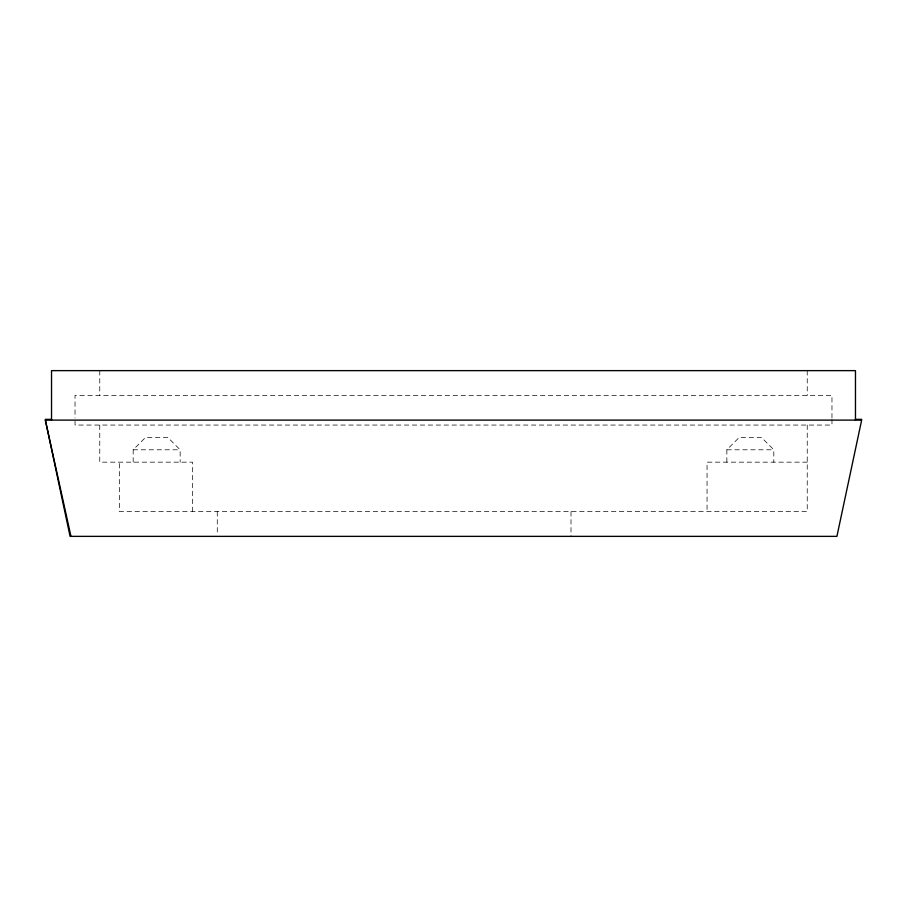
<?xml version="1.0" encoding="UTF-8"?>
<svg xmlns="http://www.w3.org/2000/svg" width="907" height="907" viewBox="0 0 907 907"><rect width="100%" height="100%" fill="white"/><g stroke="black" fill="none" stroke-linecap="round" stroke-linejoin="round"><path stroke-width="0.68" stroke-dasharray="4.54 3.4" d="M133.182 462.162L133.182 449.793L145.528 437.423L167.795 437.423L180.142 449.793L180.142 462.162M726.858 462.162L726.858 449.793L739.205 437.423L761.472 437.423L773.818 449.793L773.818 462.162M133.182 449.793L180.142 449.793M726.858 449.793L773.818 449.793M807.23 462.162L707.052 462.162L707.052 511.627M831.968 417.991L831.968 395.373L75.032 395.373L75.032 417.991M831.968 419.397L831.968 425.054L75.032 425.054L75.032 419.397M807.23 370.634L807.23 395.373M807.23 425.054L807.23 511.627L119.554 511.627L119.554 462.162M571.002 511.627L571.002 536.366M217.272 511.627L217.272 534.994M192.533 511.627L192.533 462.162L99.77 462.162L99.77 425.054M99.77 370.634L99.77 395.373"/><path stroke-width="1.36" d="M51.529 419.363L45.35 419.363L45.35 420.111L70.088 536.366L836.912 536.366L861.65 420.111L861.65 419.363L855.471 419.363M46.212 420.111L860.788 420.111M45.35 420.111L70.95 536.366M855.471 420.111L855.471 370.634L51.529 370.634L51.529 420.111"/></g></svg>
